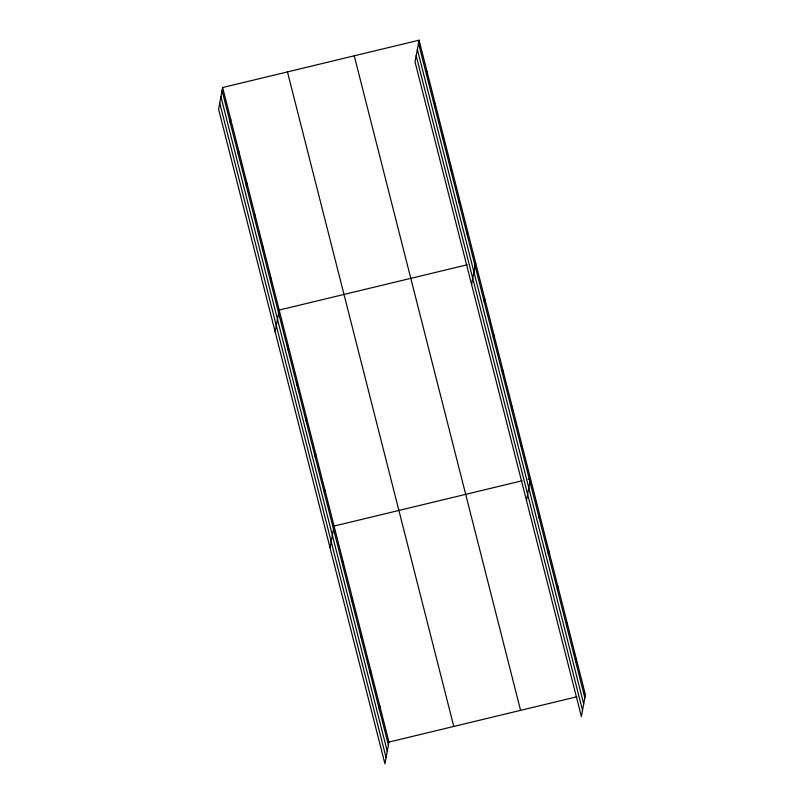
<?xml version="1.0" encoding="UTF-8"?>
<svg xmlns="http://www.w3.org/2000/svg" width="804" height="804" viewBox="0 0 804 804"><rect width="100%" height="100%" fill="white"/><g stroke="black" fill="none" stroke-linecap="round" stroke-linejoin="round"><path stroke-width="1.21" d="M222.628 87.525L218.598 109.264L384.935 763.8L388.965 742.062L222.628 87.525L419.065 40.2L585.402 694.736L581.372 716.475L415.035 61.938L419.065 40.2M230.145 122.339L230.708 119.314M238.225 154.127L238.788 151.112M246.305 185.925L246.858 182.9M254.386 217.713L254.938 214.688M262.466 249.511L263.019 246.486M270.536 281.299L271.099 278.274M275.149 331.811L279.179 310.063L467.214 264.767M287.772 349.087L288.324 346.062M296.917 385.086L297.48 382.061M306.063 421.085L306.625 418.06M315.218 457.084L315.771 454.069M324.364 493.083L324.927 490.068M330.042 547.805L334.072 526.067L522.108 480.762M426.582 75.013L427.145 71.988M342.665 565.091L343.218 562.066M434.662 106.811L435.225 103.786M351.81 601.09L352.373 598.065M442.743 138.6L443.305 135.575M360.956 637.09L361.519 634.065M450.823 170.388L451.386 167.363M370.111 673.089L370.664 670.064M458.903 202.186L459.456 199.161M466.983 233.974L467.536 230.949M379.257 709.088L379.82 706.063M471.586 284.485L475.616 262.747M484.209 301.761L484.772 298.746M493.354 337.77L493.917 334.745M502.51 373.77L503.063 370.744M511.656 409.769L512.218 406.744M520.801 445.768L521.364 442.743M526.479 500.48L530.509 478.742L528.107 479.315M539.102 517.766L539.665 514.741M548.248 553.765L548.81 550.74M557.393 589.764L557.956 586.739M566.549 625.763L567.111 622.738M575.694 661.762L576.257 658.737M388.965 742.062L577.001 696.756M418.502 43.225L584.84 697.761M417.356 49.396L583.704 703.932M416.181 55.767L582.518 710.304M354.242 55.818L520.58 710.354M287.45 71.908L453.788 726.444M222.065 90.55L388.402 745.087M220.919 96.721L387.257 751.258M219.743 103.083L386.081 757.619"/></g></svg>
